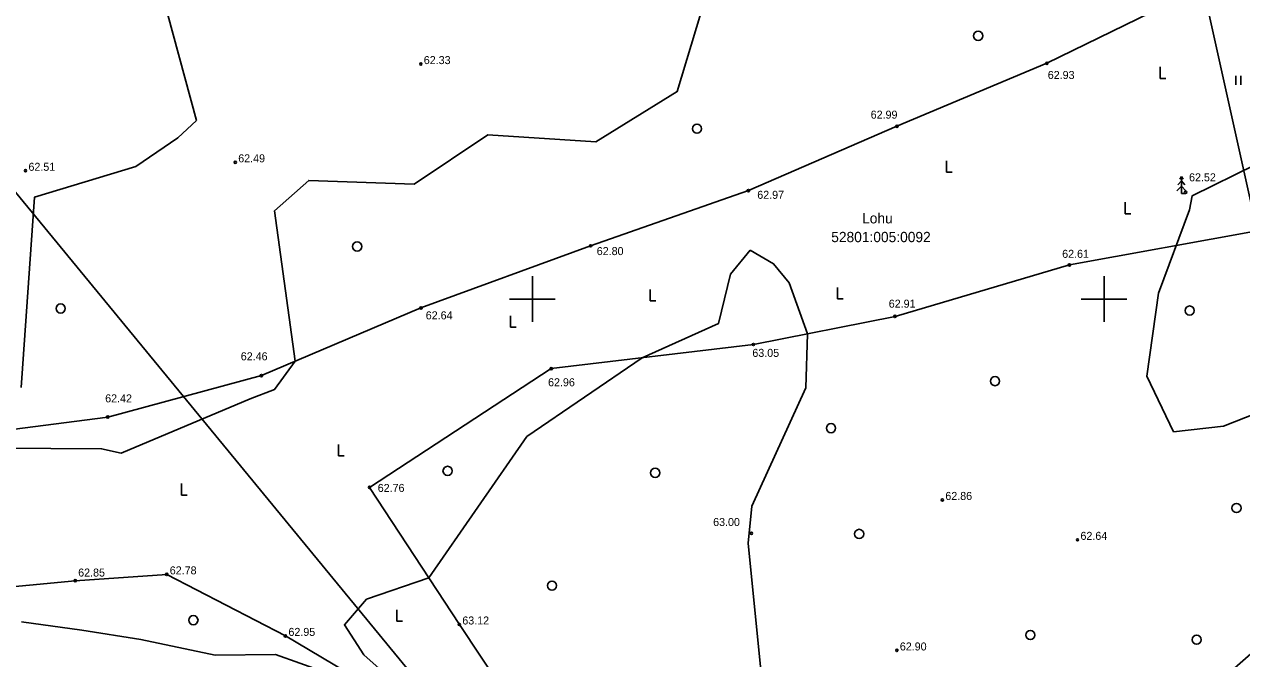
# Model space of a CAD drawing. Extents: x 642341 to 644194, y 6457989 to 6459379.
# Drawn here: x 643055.6 to 643162, y 6458318.6 to 6458374 of the extents above; entities that cross this region are included whole.
import ezdxf

# ---------------------------------------------------------------- set-up
doc = ezdxf.new("R2010")
doc.units = 0
for name, color, linetype in [('HALJASTUS', 7, 'Continuous'), ('HORISONTAAL-EH2000', 7, 'Continuous'), ('KORGUS-EH2000', 7, 'Continuous'), ('PIIR', 7, 'Continuous'), ('PUU', 7, 'Continuous'), ('VORK', 7, 'Continuous')]:
    doc.layers.add(name, color=color, linetype=linetype)

msp = doc.modelspace()

# ---------------------------------------------------------------- linework, layer by layer
at = {"layer": 'HALJASTUS'}
for p, q in [((643163.41, 6458355.97), (643158.65, 6458377.31)), ((643154.9, 6458370.3), (643154.9, 6458369.3)), ((643154.9, 6458369.3), (643155.4, 6458369.3)), ((643161.52, 6458369.51), (643161.52, 6458368.75)), ((643161.98, 6458369.51), (643161.98, 6458368.75)), ((643136.22, 6458362.1), (643136.22, 6458361.1)), ((643136.22, 6458361.1), (643136.72, 6458361.1)), ((643151.85, 6458358.47), (643151.85, 6458357.47)), ((643151.85, 6458357.47), (643152.35, 6458357.47)), ((643126.69, 6458351.03), (643126.69, 6458350.03)), ((643110.29, 6458350.84), (643110.29, 6458349.84)), ((643126.69, 6458350.03), (643127.19, 6458350.03)), ((643110.29, 6458349.84), (643110.79, 6458349.84)), ((643098.09, 6458348.55), (643098.09, 6458347.55)), ((643098.09, 6458347.55), (643098.59, 6458347.55)), ((643083.03, 6458337.3), (643083.03, 6458336.3)), ((643083.03, 6458336.3), (643083.53, 6458336.3)), ((643069.31, 6458333.87), (643069.31, 6458332.87)), ((643069.31, 6458332.87), (643069.81, 6458332.87)), ((643088.15, 6458322.83), (643088.15, 6458321.83)), ((643088.15, 6458321.83), (643088.65, 6458321.83))]:
    msp.add_line(p, q, dxfattribs=at)
for points in [[(643040.65, 6458406.79), (643068.48, 6458410.6), (643074.6, 6458411.16), (643082.84, 6458411.81), (643097.63, 6458416.14), (643117.76, 6458422), (643120.48, 6458422.51), (643125.24, 6458416.35), (643133.61, 6458407.21), (643146.25, 6458394.17), (643153.61, 6458385.57), (643158.65, 6458377.31), (643145, 6458370.62), (643131.88, 6458365.12), (643118.89, 6458359.49), (643105.09, 6458354.66), (643090.25, 6458349.23), (643076.29, 6458343.31), (643062.86, 6458339.69), (643052.65, 6458338.38)], [(643207.93, 6458321.78), (643197.12, 6458340.33), (643190.41, 6458343.44), (643185.14, 6458347.87), (643172.94, 6458337.47), (643164.2, 6458347.51), (643163.41, 6458355.97), (643146.97, 6458352.99), (643131.72, 6458348.49), (643119.33, 6458346.03), (643101.65, 6458343.92), (643085.75, 6458333.53), (643093.61, 6458321.55)], [(643086.73, 6458315.6), (643078.4, 6458320.55), (643068.02, 6458325.93), (643060.01, 6458325.37), (643044.62, 6458323.92)], [(643093.61, 6458321.55), (643108.68, 6458298.86), (643124.06, 6458302.61), (643139.12, 6458302.69), (643148.52, 6458304.06), (643159.13, 6458307.22)]]:
    msp.add_lwpolyline(points, dxfattribs=at)
for centre in [(643138.99, 6458373.02), (643114.39, 6458364.9), (643084.67, 6458354.6), (643058.73, 6458349.18), (643157.49, 6458349), (643140.47, 6458342.83), (643126.12, 6458338.72), (643092.58, 6458334.98), (643110.74, 6458334.81), (643161.59, 6458331.73), (643128.58, 6458329.47), (643101.72, 6458324.95), (643070.35, 6458321.93), (643143.55, 6458320.63), (643158.1, 6458320.22)]:
    msp.add_circle(centre, 0.4, dxfattribs=at)
at = {"layer": 'HORISONTAAL-EH2000'}
for points in [[(643055.09, 6458407.97), (643062.78, 6458407.62), (643069.36, 6458407.26), (643071.73, 6458405.02), (643073.01, 6458402.6), (643069.06, 6458396.65), (643064.96, 6458386.49), (643070.61, 6458365.61), (643068.98, 6458364.09), (643065.32, 6458361.61), (643056.44, 6458358.91), (643055.27, 6458342.26)], [(643053.44, 6458336.97), (643062.31, 6458336.92), (643064.04, 6458336.54), (643075.32, 6458341.28), (643077.45, 6458342.11), (643079.24, 6458344.56), (643077.43, 6458357.71), (643080.44, 6458360.38), (643089.65, 6458360.05), (643096.1, 6458364.36), (643105.54, 6458363.75), (643112.66, 6458368.14), (643116.42, 6458380.62), (643117.2, 6458382.55), (643115.63, 6458388.46)], [(643163.27, 6458361.78), (643157.71, 6458359.03), (643157.49, 6458357.8), (643154.76, 6458350.51), (643153.76, 6458343.27), (643156.09, 6458338.4), (643160.44, 6458338.88), (643166.22, 6458341.16), (643171.37, 6458339.28), (643173.89, 6458338.83), (643174.65, 6458337.05), (643178.39, 6458333.85), (643179.22, 6458332.31), (643178.14, 6458330.31), (643175.49, 6458326.73), (643174.9, 6458319.35)], [(643119.06, 6458354.29), (643117.32, 6458352.19), (643116.28, 6458347.88), (643109.59, 6458344.87)], [(643119.19, 6458331.89), (643123.93, 6458342.25), (643124.07, 6458346.97), (643122.47, 6458351.42), (643121.09, 6458353.09), (643119.06, 6458354.29)], [(643109.59, 6458344.87), (643099.52, 6458337.99), (643090.93, 6458325.63), (643085.5, 6458323.75), (643083.55, 6458321.51), (643085.26, 6458318.89), (643087.12, 6458317.23), (643088.55, 6458315.23), (643090.07, 6458307.27), (643089.98, 6458301.12), (643086.88, 6458297.99), (643081.74, 6458299.18), (643080.05, 6458301.97), (643080.31, 6458304.7), (643082.48, 6458307.58), (643082.94, 6458314.63), (643081.79, 6458317.42), (643077.52, 6458318.93), (643072.24, 6458318.88), (643065.74, 6458320.23), (643060.59, 6458321.06), (643055.3, 6458321.77)], [(643120.34, 6458314.06), (643118.86, 6458328.65), (643119.19, 6458331.89)]]:
    msp.add_lwpolyline(points, dxfattribs=at)
at = {"layer": 'KORGUS-EH2000'}
for centre in [(643090.24, 6458370.55), (643145, 6458370.62), (643131.88, 6458365.12), (643074.01, 6458361.96), (643055.66, 6458361.22), (643118.89, 6458359.49), (643157.14, 6458359.33), (643105.09, 6458354.66), (643146.97, 6458352.99), (643090.25, 6458349.23), (643131.71, 6458348.49), (643119.33, 6458346.03), (643101.65, 6458343.92), (643076.29, 6458343.31), (643062.86, 6458339.69), (643085.75, 6458333.53), (643135.86, 6458332.44), (643119.16, 6458329.53), (643147.68, 6458328.95), (643060.01, 6458325.37), (643068.02, 6458325.93), (643093.61, 6458321.55), (643078.4, 6458320.55), (643131.88, 6458319.28)]:
    msp.add_circle(centre, 0.1, dxfattribs=at)
at = {"layer": 'PIIR'}
for points in [[(643026.6, 6458393.62), (643026.32, 6458395.18), (643052.72, 6458399.2), (643078.7, 6458404.61), (643113.32, 6458414.58), (643124.24, 6458418.9), (643133.2, 6458409.05), (643174.26, 6458370.19), (643189.61, 6458354.75), (643195.48, 6458347.58), (643119.35, 6458280.87)], [(643026.6, 6458393.62), (643119.35, 6458280.87), (643065.03, 6458235.45), (642961.82, 6458317.88), (642972.12, 6458387.69), (642972, 6458388.99), (643026.32, 6458395.18)]]:
    msp.add_lwpolyline(points, close=True, dxfattribs=at)
at = {"layer": 'PUU'}
for p, q in [((643156.77, 6458360.73), (643156.62, 6458360.48)), ((643156.92, 6458360.48), (643156.77, 6458360.73)), ((643156.77, 6458360.73), (643156.77, 6458359.23)), ((643156.77, 6458359.88), (643156.37, 6458359.48)), ((643156.77, 6458360.33), (643156.47, 6458359.98)), ((643157.07, 6458359.98), (643156.77, 6458360.33)), ((643157.17, 6458359.48), (643156.77, 6458359.88)), ((643157.13, 6458359.23), (643156.77, 6458359.23))]:
    msp.add_line(p, q, dxfattribs=at)
at = {"layer": 'VORK'}
for p, q in [((643100, 6458352), (643100, 6458348)), ((643150, 6458352), (643150, 6458348)), ((643098, 6458350), (643102, 6458350)), ((643148, 6458350), (643152, 6458350))]:
    msp.add_line(p, q, dxfattribs=at)

# ---------------------------------------------------------------- texts
at = {"layer": 'KORGUS-EH2000'}
for s, p in [(' 62.33', (643090.24, 6458370.55)), (' 62.93', (643144.82, 6458369.25)), (' 62.99', (643129.33, 6458365.78)), (' 62.49', (643074.01, 6458361.96)), (' 62.51', (643055.66, 6458361.22)), (' 62.52', (643157.18, 6458360.3)), (' 62.97', (643119.41, 6458358.77)), (' 62.80', (643105.37, 6458353.85)), (' 62.61', (643146.08, 6458353.61)), (' 62.91', (643130.91, 6458349.25)), (' 62.64', (643090.41, 6458348.23)), (' 63.05', (643118.98, 6458344.95)), (' 62.46', (643074.23, 6458344.65)), (' 62.96', (643101.11, 6458342.38)), (' 62.42', (643062.37, 6458340.97)), (' 62.76', (643086.21, 6458333.14)), (' 62.86', (643135.86, 6458332.44)), (' 63.00', (643115.55, 6458330.16)), (' 62.64', (643147.68, 6458328.95)), (' 62.78', (643068.02, 6458325.93)), (' 62.85', (643060.01, 6458325.74)), (' 63.12', (643093.61, 6458321.55)), (' 62.95', (643078.4, 6458320.55)), (' 62.90', (643131.88, 6458319.28))]:
    msp.add_text(s, height=0.7, dxfattribs=at).set_placement(p)
at = {"layer": 'PIIR'}
for s, p in [('Lohu', (643128.84, 6458356.62)), ('52801:005:0092', (643126.14, 6458354.98))]:
    msp.add_text(s, height=0.9, dxfattribs=at).set_placement(p)

doc.saveas('drawing.dxf')
